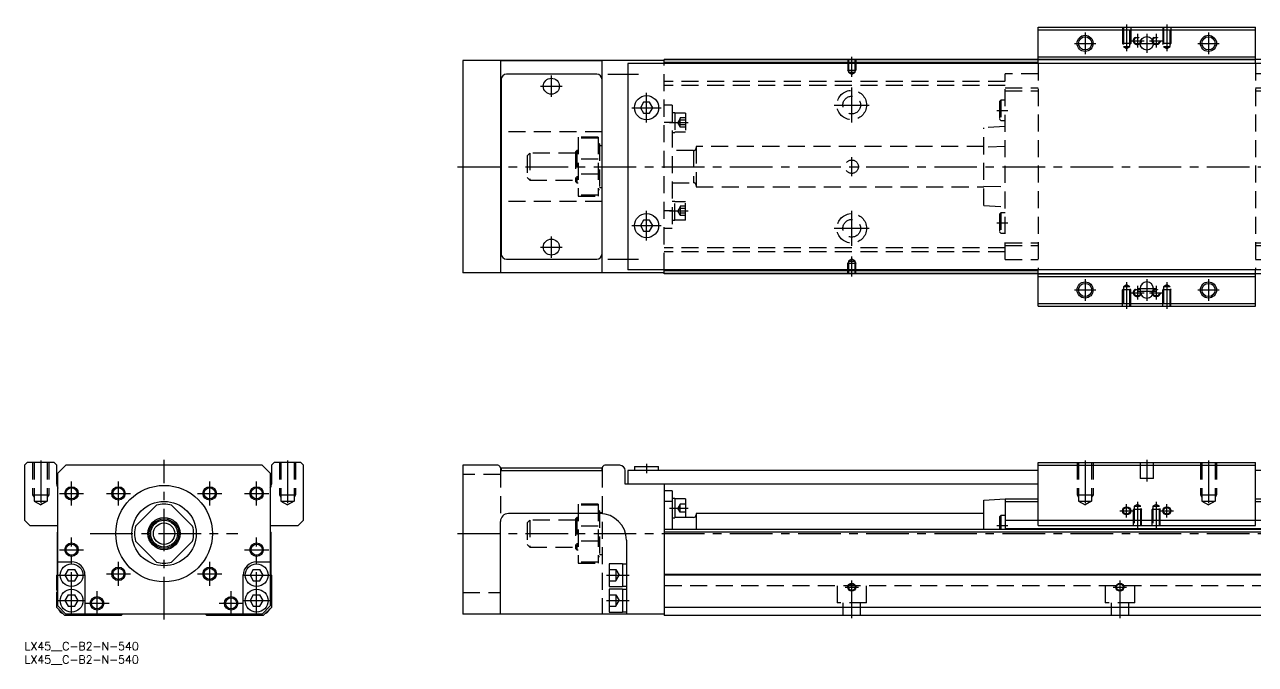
# Model space of a CAD drawing. Extents: x 0 to 973, y -8 to 230.
# Drawn here: x 0 to 458.9, y -8.3 to 230.4 of the extents above; entities that cross this region are included whole.
import ezdxf

# ---------------------------------------------------------------- set-up
doc = ezdxf.new("R2010")
doc.units = 0
doc.header["$LTSCALE"] = 0.5
doc.linetypes.add('CENTER', pattern=[50.8, 31.75, -6.35, 6.35, -6.35])
doc.linetypes.add('DASHED', pattern=[19.05, 12.7, -6.35])
for name, color, linetype in [('MSM_CENTER', 1, 'CENTER'), ('MSM_CONTINUOUS', 7, 'CONTINUOUS'), ('MSM_DASHED', 4, 'DASHED'), ('MSM_NARROW', 5, 'CONTINUOUS'), ('MSM_PART_NUMBER', 7, 'CONTINUOUS')]:
    doc.layers.add(name, color=color, linetype=linetype)
doc.styles.get("Standard").update_dxf_attribs({"font": 'txt.shx', "height": 3, "bigfont": 'bigfont.shx'})

# ---------------------------------------------------------------- blocks, each defined once
blk = doc.blocks.new('*U3')
at = {"layer": 'MSM_PART_NUMBER'}
blk.add_text('LX45__C-B2-N-540', height=3, dxfattribs=at).set_placement((0, -3))
blk = doc.blocks.new('*U4')
at = {"layer": 'MSM_PART_NUMBER'}
blk.add_text('LX45__C-B2-N-540', height=3, dxfattribs=at).set_placement((0, -8))

msp = doc.modelspace()

# ---------------------------------------------------------------- linework, layer by layer
at = {"layer": 'MSM_CENTER'}
for p, q in [((410.9, 230.38), (410.9, 220.47)), ((425.9, 230.38), (425.9, 220.47)), ((395.4, 227.38), (395.4, 219.38)), ((414.9, 226.88), (414.9, 221.88)), ((418.4, 226.88), (418.4, 219.88)), ((421.9, 226.88), (421.9, 221.88)), ((441.4, 227.38), (441.4, 219.38)), ((391.4, 223.38), (399.4, 223.38)), ((412.4, 224.38), (417.4, 224.38)), ((414.9, 223.38), (421.9, 223.38)), ((419.4, 224.38), (424.4, 224.38)), ((437.4, 223.38), (445.4, 223.38)), ((308.4, 210.87), (308.4, 218.38)), ((196.4, 203.38), (196.4, 211.38)), ((217.4, 211.88), (228.9, 211.88)), ((192.4, 207.38), (200.4, 207.38)), ((308.4, 193.88), (308.4, 206.88)), ((231.9, 193.88), (231.9, 204.88)), ((226.4, 199.38), (237.4, 199.38)), ((301.9, 200.38), (314.9, 200.38)), ((362.5, 198.38), (366.6, 198.38)), ((240.4, 193.83), (247.4, 193.83)), ((308.4, 173.88), (308.4, 180.88)), ((161.4, 177.38), (792.4, 177.38)), ((231.9, 149.88), (231.9, 160.88)), ((240.4, 160.92), (247.4, 160.92)), ((308.4, 147.88), (308.4, 160.88)), ((362.5, 156.38), (366.6, 156.38)), ((226.4, 155.38), (237.4, 155.38)), ((301.9, 154.38), (314.9, 154.38)), ((192.4, 147.38), (200.4, 147.38)), ((196.4, 143.38), (196.4, 151.38)), ((217.4, 142.88), (228.9, 142.88)), ((308.4, 136.38), (308.4, 143.89)), ((395.4, 135.38), (395.4, 127.38)), ((410.9, 134.29), (410.9, 124.38)), ((418.4, 135.38), (418.4, 127.38)), ((425.9, 134.29), (425.9, 124.38)), ((441.4, 135.38), (441.4, 127.38)), ((391.4, 131.38), (399.4, 131.38)), ((412.4, 130.38), (417.4, 130.38)), ((414.9, 132.88), (414.9, 127.88)), ((414.9, 131.88), (421.9, 131.88)), ((414.9, 130.88), (421.9, 130.88)), ((419.4, 130.38), (424.4, 130.38)), ((421.9, 132.88), (421.9, 127.88)), ((437.4, 131.38), (445.4, 131.38)), ((6, 67.76), (6, 50.18)), ((52, 8.5), (52, 68)), ((98, 67.76), (98, 50.18)), ((196.4, 65.11), (196.4, 64.99)), ((231.9, 66.5), (231.9, 63)), ((395.4, 67.76), (395.4, 50.18)), ((418.4, 68), (418.4, 60)), ((441.4, 67.76), (441.4, 50.18)), ((17.5, 51), (17.5, 60)), ((35, 51), (35, 60)), ((69, 51), (69, 60)), ((86.5, 51), (86.5, 60)), ((13, 55.5), (22, 55.5)), ((30.5, 55.5), (39.5, 55.5)), ((64.5, 55.5), (73.5, 55.5)), ((82, 55.5), (91, 55.5)), ((410.9, 46.5), (410.9, 51.5)), ((414.9, 52.41), (414.9, 42.5)), ((421.9, 52.41), (421.9, 42.5)), ((425.9, 46.5), (425.9, 51.5)), ((240.4, 50), (247.4, 50)), ((408.4, 49), (413.4, 49)), ((423.4, 49), (428.4, 49)), ((362.5, 43.5), (366.6, 43.5)), ((17.5, 10.25), (17.5, 39)), ((24.5, 40.5), (79.5, 40.5)), ((86.5, 10.25), (86.5, 39)), ((161.4, 40.5), (792.4, 40.5)), ((13, 34.5), (22, 34.5)), ((82, 34.5), (91, 34.5)), ((35, 21), (35, 30)), ((69, 21), (69, 30)), ((12.25, 25), (22.75, 25)), ((30.5, 25.5), (39.5, 25.5)), ((64.5, 25.5), (73.5, 25.5)), ((81.25, 25), (91.75, 25)), ((216.9, 25), (225.4, 25)), ((308.4, 9), (308.4, 23)), ((408.4, 23), (408.4, 9)), ((27, 10), (27, 19)), ((77, 10), (77, 19)), ((305.9, 20.5), (310.9, 20.5)), ((405.9, 20.5), (410.9, 20.5)), ((12.25, 15.5), (22.75, 15.5)), ((22.5, 14.5), (31.5, 14.5)), ((72.5, 14.5), (81.5, 14.5)), ((81.25, 15.5), (91.75, 15.5)), ((216.9, 15.5), (225.4, 15.5))]:
    msp.add_line(p, q, dxfattribs=at)
at = {"layer": 'MSM_CONTINUOUS'}
for p, q in [((377.9, 215.88), (377.9, 229.38)), ((377.9, 229.38), (458.9, 229.38)), ((377.9, 228.38), (458.9, 228.38)), ((458.9, 215.88), (458.9, 229.38)), ((163.4, 216.98), (163.4, 137.78)), ((238.4, 216.98), (163.4, 216.98)), ((177.4, 216.8), (177.4, 137.95)), ((215.4, 216.8), (177.4, 216.8)), ((215.4, 137.95), (215.4, 216.8)), ((224.9, 215.88), (224.9, 138.88)), ((789.9, 215.88), (224.9, 215.88)), ((238.4, 215.88), (238.4, 217.38)), ((778.4, 217.38), (238.4, 217.38)), ((377.9, 217.18), (238.4, 217.18)), ((377.9, 216.18), (238.4, 216.18)), ((377.9, 218.38), (458.9, 218.38)), ((377.9, 217.38), (458.9, 217.38)), ((213.3, 211.88), (179.7, 211.88)), ((177.7, 207.48), (177.4, 207.48)), ((177.7, 209.88), (177.7, 144.88)), ((215.3, 144.88), (215.3, 209.88)), ((177.7, 202.98), (177.4, 202.98)), ((230.74, 201.38), (229.59, 199.38)), ((229.59, 199.38), (230.74, 197.38)), ((233.05, 201.38), (230.74, 201.38)), ((230.74, 197.38), (233.05, 197.38)), ((234.2, 199.38), (233.05, 201.38)), ((233.05, 197.38), (234.2, 199.38)), ((177.7, 190.38), (177.4, 190.38)), ((215.4, 190.38), (215.3, 190.38)), ((215.4, 185.13), (215.3, 185.13)), ((215.3, 169.63), (215.4, 169.63)), ((177.7, 164.38), (177.4, 164.38)), ((215.4, 164.38), (215.3, 164.38)), ((230.74, 157.38), (229.59, 155.38)), ((233.05, 157.38), (230.74, 157.38)), ((234.2, 155.38), (233.05, 157.38)), ((177.7, 151.78), (177.4, 151.78)), ((215.4, 151.78), (215.3, 151.78)), ((229.59, 155.38), (230.74, 153.38)), ((230.74, 153.38), (233.05, 153.38)), ((233.05, 153.38), (234.2, 155.38)), ((177.4, 147.28), (177.7, 147.28)), ((179.7, 142.88), (213.3, 142.88)), ((238.4, 137.78), (163.4, 137.78)), ((177.4, 137.95), (215.4, 137.95)), ((789.9, 138.88), (224.9, 138.88)), ((238.4, 137.38), (238.4, 138.88)), ((377.9, 138.58), (238.4, 138.58)), ((377.9, 125.38), (377.9, 138.88)), ((458.9, 125.38), (458.9, 138.88)), ((377.9, 137.58), (238.4, 137.58)), ((778.4, 137.38), (238.4, 137.38)), ((377.9, 137.38), (458.9, 137.38)), ((377.9, 136.38), (458.9, 136.38)), ((415.9, 131.88), (415.9, 130.88)), ((420.9, 130.88), (420.9, 131.88)), ((377.9, 126.38), (458.9, 126.38)), ((377.9, 125.38), (458.9, 125.38)), ((1, 67), (0, 66)), ((0, 66), (0, 45.5)), ((11, 67), (1, 67)), ((12, 66), (11, 67)), ((12, 59), (12, 66)), ((15.4, 66), (12.4, 63)), ((88.6, 66), (15.4, 66)), ((91.6, 63), (88.6, 66)), ((93, 67), (92, 66)), ((92, 66), (92, 59)), ((103, 67), (93, 67)), ((104, 66), (103, 67)), ((104, 45.5), (104, 66)), ((163.4, 66), (163.4, 10.5)), ((176.4, 66), (163.4, 66)), ((177.4, 65), (177.4, 64)), ((177.7, 65), (215.3, 65)), ((177.7, 65), (177.7, 64)), ((193.4, 65.1), (199.4, 65.1)), ((193.4, 65.1), (193.4, 65)), ((199.4, 65), (199.4, 65.1)), ((215.3, 65), (215.3, 64)), ((215.4, 64), (215.4, 65)), ((221.9, 66), (216.4, 66)), ((227.4, 65.5), (227.4, 64)), ((227.4, 65.5), (236.4, 65.5)), ((236.4, 64), (236.4, 65.5)), ((377.9, 67), (458.9, 67)), ((377.9, 43.5), (377.9, 67)), ((377.9, 66), (458.9, 66)), ((458.9, 43.5), (458.9, 67)), ((12.4, 13.5), (12.4, 63)), ((91.6, 63), (91.6, 13.5)), ((177.4, 64), (215.4, 64)), ((223.9, 59), (223.9, 64)), ((224.9, 64), (224.9, 59)), ((377.9, 64), (224.9, 64)), ((557.9, 64), (458.9, 64)), ((377.9, 59), (223.9, 59)), ((238.4, 59), (238.4, 10)), ((241.4, 56.5), (238.4, 56.5)), ((241.4, 56.5), (241.4, 42)), ((41.36, 43.3), (49.2, 51.14)), ((54.8, 51.14), (62.64, 43.3)), ((241.4, 52.5), (238.4, 52.5)), ((242.4, 53.65), (241.4, 53.65)), ((242.4, 53.65), (242.4, 46.35)), ((246.4, 53.5), (242.4, 53.5)), ((246.4, 53.5), (246.4, 46.5)), ((357.6, 53), (365.6, 53.5)), ((357.6, 42), (357.6, 53)), ((365.6, 53.5), (377.9, 53.5)), ((365.6, 53.5), (365.6, 42)), ((365.6, 52.5), (377.9, 52.5)), ((458.9, 53.5), (471.2, 53.5)), ((458.9, 52.5), (471.2, 52.5)), ((214.4, 48), (180.4, 48)), ((241.4, 46.35), (242.4, 46.35)), ((249.4, 46.5), (242.4, 46.5)), ((250.4, 48), (250.4, 42)), ((357.6, 48), (250.4, 48)), ((364, 47.3), (363.5, 46.8)), ((363.5, 46.8), (363.5, 42)), ((365.6, 47.3), (364, 47.3)), ((364, 47.3), (364, 42)), ((0, 45.5), (2, 43.5)), ((2, 43.5), (12.4, 43.5)), ((91.6, 43.5), (102, 43.5)), ((102, 43.5), (104, 45.5)), ((177.4, 10.5), (177.4, 45)), ((778.4, 42), (238.4, 42)), ((365.6, 45.5), (471.2, 45.5)), ((365.6, 42.4), (471.2, 42.4)), ((377.9, 43.5), (458.9, 43.5)), ((12.2, 41), (12.4, 41.2)), ((12.2, 25.2), (12.2, 41)), ((49.2, 29.86), (41.36, 37.7)), ((62.64, 37.7), (54.8, 29.86)), ((91.6, 41.2), (91.8, 41)), ((91.8, 41), (91.8, 25.2)), ((224.4, 38), (224.4, 10.5)), ((778.4, 41), (238.4, 41)), ((12.4, 30), (17.5, 30)), ((86.5, 30), (91.6, 30)), ((222.9, 29.25), (217.9, 29.25)), ((217.9, 29.25), (217.9, 20.75)), ((222.9, 29.25), (222.9, 20.75)), ((224.4, 29.15), (222.9, 29.15)), ((12, 25), (12.2, 25.2)), ((12, 19.4), (12, 25)), ((16.27, 27.12), (15.05, 25)), ((15.05, 25), (16.27, 22.88)), ((16.27, 27.12), (18.73, 27.12)), ((19.95, 25), (18.73, 27.12)), ((18.73, 22.88), (19.95, 25)), ((22.5, 25), (22.5, 10.5)), ((81.5, 10.5), (81.5, 25)), ((85.27, 27.12), (84.05, 25)), ((84.05, 25), (85.27, 22.88)), ((85.27, 27.12), (87.73, 27.12)), ((88.95, 25), (87.73, 27.12)), ((87.73, 22.88), (88.95, 25)), ((91.8, 25.2), (92, 25)), ((92, 25), (92, 13)), ((778.4, 25.2), (238.4, 25.2)), ((778.4, 25), (238.4, 25)), ((12, 13), (12, 18.6)), ((16.27, 22.88), (18.73, 22.88)), ((85.27, 22.88), (87.73, 22.88)), ((217.9, 20.75), (222.9, 20.75)), ((222.9, 19.75), (217.9, 19.75)), ((217.9, 19.75), (217.9, 11.25)), ((222.9, 20.85), (224.4, 20.85)), ((222.9, 19.75), (222.9, 11.25)), ((224.4, 19.65), (222.9, 19.65)), ((16.27, 17.62), (15.05, 15.5)), ((15.05, 15.5), (16.27, 13.38)), ((16.27, 17.62), (18.73, 17.62)), ((19.95, 15.5), (18.73, 17.62)), ((18.73, 13.38), (19.95, 15.5)), ((85.27, 17.62), (84.05, 15.5)), ((84.05, 15.5), (85.27, 13.38)), ((85.27, 17.62), (87.73, 17.62)), ((88.95, 15.5), (87.73, 17.62)), ((87.73, 13.38), (88.95, 15.5)), ((15, 10), (12, 13)), ((15.4, 10.5), (12.4, 13.5)), ((36, 10), (15, 10)), ((88.6, 10.5), (15.4, 10.5)), ((16.27, 13.38), (18.73, 13.38)), ((36.5, 10.5), (36, 10)), ((68, 10), (67.5, 10.5)), ((89, 10), (68, 10)), ((85.27, 13.38), (87.73, 13.38)), ((91.6, 13.5), (88.6, 10.5)), ((92, 13), (89, 10)), ((238.4, 10.5), (163.4, 10.5)), ((217.9, 11.25), (222.9, 11.25)), ((222.9, 11.35), (224.4, 11.35)), ((778.4, 13), (238.4, 13)), ((778.4, 10), (238.4, 10))]:
    msp.add_line(p, q, dxfattribs=at)
for centre, radius in [((395.4, 223.38), 2.46), ((418.4, 223.38), 2.5), ((441.4, 223.38), 2.46), ((196.4, 207.38), 3), ((231.9, 199.38), 4.5), ((231.9, 155.38), 4.5), ((196.4, 147.38), 3), ((395.4, 131.38), 2.46), ((441.4, 131.38), 2.46), ((17.5, 55.5), 2.07), ((35, 55.5), 2.07), ((52, 40.5), 18), ((69, 55.5), 2.07), ((86.5, 55.5), 2.07), ((52, 40.5), 12), ((52, 40.5), 6), ((52, 40.5), 5.5), ((410.9, 49), 1.23), ((425.9, 49), 1.23), ((52, 40.5), 5), ((52, 40.5), 4), ((17.5, 34.5), 2.07), ((86.5, 34.5), 2.07), ((17.5, 25), 4.25), ((35, 25.5), 2.07), ((69, 25.5), 2.07), ((86.5, 25), 4.25), ((17.5, 15.5), 4.25), ((86.5, 15.5), 4.25), ((308.4, 20.5), 1.23), ((408.4, 20.5), 1.23), ((27, 14.5), 2.07), ((77, 14.5), 2.07)]:
    msp.add_circle(centre, radius, dxfattribs=at)
for centre, radius, start, end in [((179.7, 209.88), 2, 90, 180), ((213.3, 209.88), 2, 0, 90), ((179.7, 144.88), 2, 180, 270), ((213.3, 144.88), 2, 270, 0), ((418.4, 131.88), 2.5, 0, 180), ((418.4, 130.88), 2.5, 180, 0), ((176.4, 65), 1, 0, 90), ((216.4, 65), 1, 90.3138, 180), ((221.87, 63.97), 2.03, 0.8442, 89.1558), ((15, 59), 3, 180, 209.9252), ((89, 59), 3, 330.0724, 0), ((52, 40.5), 11, 75.2726, 104.7274), ((180.4, 45), 3, 90, 180), ((214.4, 38), 10, 0, 90), ((249.4, 47.5), 1, 270, 0), ((52, 40.5), 11, 165.2726, 194.7274), ((52, 40.5), 11, 345.2726, 14.7274), ((17.5, 25), 5, 0, 90), ((52, 40.5), 11, 255.2726, 284.7274), ((86.5, 25), 5, 90, 180), ((11.7, 19), 0.5, 306.8699, 53.1301), ((15.4, 13.5), 3, 201.8151, 248.1849), ((88.6, 13.5), 3, 291.8137, 338.1863)]:
    msp.add_arc(centre, radius, start, end, dxfattribs=at)
at = {"layer": 'MSM_DASHED'}
for p, q in [((409.4, 229.38), (409.4, 223.38)), ((409.67, 229.38), (409.67, 222.18)), ((412.13, 222.18), (412.13, 229.38)), ((412.4, 229.38), (412.4, 223.38)), ((424.4, 229.38), (424.4, 223.38)), ((424.67, 229.38), (424.67, 222.18)), ((427.13, 222.18), (427.13, 229.38)), ((427.4, 229.38), (427.4, 223.38)), ((412.4, 223.38), (409.4, 223.38)), ((409.67, 222.91), (409.4, 223.38)), ((409.67, 222.18), (412.13, 222.18)), ((409.67, 222.18), (410.9, 221.47)), ((410.9, 221.47), (412.13, 222.18)), ((412.13, 222.91), (412.4, 223.38)), ((427.4, 223.38), (424.4, 223.38)), ((424.67, 222.91), (424.4, 223.38)), ((424.67, 222.18), (427.13, 222.18)), ((424.67, 222.18), (425.9, 221.47)), ((425.9, 221.47), (427.13, 222.18)), ((427.13, 222.91), (427.4, 223.38)), ((177.4, 216.8), (177.4, 216.98)), ((238.4, 138.88), (238.4, 215.88)), ((306.9, 217.38), (306.9, 213.38)), ((307.17, 217.38), (307.17, 212.58)), ((309.63, 212.58), (309.63, 217.38)), ((309.9, 217.38), (309.9, 213.38)), ((458.9, 217.38), (377.9, 217.38)), ((377.9, 215.88), (377.9, 138.88)), ((458.9, 215.88), (458.9, 138.88)), ((306.9, 213.38), (309.9, 213.38)), ((307.17, 212.91), (306.9, 213.38)), ((307.17, 212.58), (308.4, 211.87)), ((307.17, 212.58), (309.63, 212.58)), ((308.4, 211.87), (309.63, 212.58)), ((309.63, 212.91), (309.9, 213.38)), ((377.9, 211.98), (365.6, 211.98)), ((365.6, 142.78), (365.6, 211.98)), ((471.2, 211.98), (458.9, 211.98)), ((365.6, 209.13), (238.4, 209.13)), ((365.6, 207.63), (238.4, 207.63)), ((365.6, 206.73), (377.9, 206.73)), ((458.9, 206.73), (471.2, 206.73)), ((364, 202.18), (363.5, 201.68)), ((365.6, 202.18), (364, 202.18)), ((364, 202.18), (364, 194.58)), ((365.6, 205.73), (377.9, 205.73)), ((458.9, 205.73), (471.2, 205.73)), ((241.4, 200.38), (238.4, 200.38)), ((241.4, 200.38), (241.4, 154.38)), ((242.4, 197.48), (241.4, 197.48)), ((242.4, 197.48), (242.4, 190.18)), ((246.4, 197.33), (242.4, 197.33)), ((246.4, 197.33), (246.4, 190.33)), ((363.5, 201.68), (363.5, 195.08)), ((241.4, 193.9), (238.4, 193.9)), ((244.4, 195.33), (243.53, 193.83)), ((244.4, 192.33), (243.53, 193.83)), ((244.4, 192.1), (244.4, 195.56)), ((246.4, 195.56), (244.4, 195.56)), ((246.4, 194.7), (244.4, 194.7)), ((246.4, 192.96), (244.4, 192.96)), ((363.5, 195.08), (364, 194.58)), ((364, 194.58), (365.6, 194.58)), ((215.3, 190.38), (177.7, 190.38)), ((206.4, 188.38), (206.4, 166.38)), ((213.9, 188.38), (206.4, 188.38)), ((213.9, 188.38), (213.9, 166.38)), ((241.4, 190.18), (242.4, 190.18)), ((242.4, 190.33), (246.4, 190.33)), ((246.4, 192.1), (244.4, 192.1)), ((365.6, 192.38), (357.6, 191.82)), ((357.6, 162.93), (357.6, 191.82)), ((213.9, 188.01), (206.4, 188.01)), ((214.4, 185.88), (213.9, 185.88)), ((214.4, 185.88), (214.4, 168.88)), ((215.3, 185.13), (214.4, 185.13)), ((250.4, 184.88), (250.4, 169.88)), ((357.6, 184.88), (250.4, 184.88)), ((365.6, 184.86), (357.6, 184.61)), ((188.4, 182.38), (187.4, 181.38)), ((187.4, 181.38), (187.4, 173.38)), ((188.4, 182.38), (188.4, 172.38)), ((205.4, 182.38), (188.4, 182.38)), ((205.9, 183.38), (205.4, 182.88)), ((205.4, 182.88), (205.4, 171.88)), ((205.9, 183.38), (205.9, 171.38)), ((206.4, 183.38), (205.9, 183.38)), ((213.9, 180.17), (206.4, 180.17)), ((249.4, 183.38), (241.4, 183.38)), ((249.4, 183.38), (249.4, 171.38)), ((213.9, 174.58), (206.4, 174.58)), ((187.4, 173.38), (188.4, 172.38)), ((188.4, 172.38), (205.4, 172.38)), ((205.4, 171.88), (205.9, 171.38)), ((205.9, 171.38), (206.4, 171.38)), ((241.4, 171.38), (249.4, 171.38)), ((250.4, 169.88), (357.6, 169.88)), ((357.6, 170.14), (365.6, 169.89)), ((213.9, 166.74), (206.4, 166.74)), ((206.4, 166.38), (213.9, 166.38)), ((213.9, 168.88), (214.4, 168.88)), ((214.4, 169.63), (215.3, 169.63)), ((215.3, 164.38), (177.7, 164.38)), ((241.4, 160.85), (238.4, 160.85)), ((241.4, 164.57), (242.4, 164.57)), ((242.4, 157.27), (242.4, 164.57)), ((242.4, 164.42), (246.4, 164.42)), ((244.4, 162.42), (243.53, 160.92)), ((244.4, 159.42), (243.53, 160.92)), ((244.4, 162.65), (244.4, 159.19)), ((246.4, 162.65), (244.4, 162.65)), ((246.4, 161.79), (244.4, 161.79)), ((246.4, 157.42), (246.4, 164.42)), ((357.6, 162.93), (365.6, 162.38)), ((242.4, 157.27), (241.4, 157.27)), ((246.4, 157.42), (242.4, 157.42)), ((246.4, 160.05), (244.4, 160.05)), ((246.4, 159.19), (244.4, 159.19)), ((364, 160.18), (363.5, 159.68)), ((363.5, 159.68), (363.5, 153.08)), ((365.6, 160.18), (364, 160.18)), ((364, 160.18), (364, 152.58)), ((238.4, 154.38), (241.4, 154.38)), ((363.5, 153.08), (364, 152.58)), ((364, 152.58), (365.6, 152.58)), ((365.6, 147.13), (238.4, 147.13)), ((365.6, 149.03), (377.9, 149.03)), ((365.6, 148.03), (377.9, 148.03)), ((458.9, 149.03), (471.2, 149.03)), ((458.9, 148.03), (471.2, 148.03)), ((365.6, 145.63), (238.4, 145.63)), ((308.4, 142.89), (307.17, 142.18)), ((309.63, 142.18), (308.4, 142.89)), ((365.6, 142.78), (377.9, 142.78)), ((458.9, 142.78), (471.2, 142.78)), ((177.4, 137.95), (177.4, 137.78)), ((307.17, 141.84), (306.9, 141.38)), ((306.9, 137.38), (306.9, 141.38)), ((306.9, 141.38), (309.9, 141.38)), ((307.17, 142.18), (307.17, 137.38)), ((307.17, 142.18), (309.63, 142.18)), ((309.63, 137.38), (309.63, 142.18)), ((309.63, 141.84), (309.9, 141.38)), ((309.9, 137.38), (309.9, 141.38)), ((458.9, 137.38), (377.9, 137.38)), ((410.9, 133.29), (409.67, 132.58)), ((412.13, 132.58), (410.9, 133.29)), ((425.9, 133.29), (424.67, 132.58)), ((427.13, 132.58), (425.9, 133.29)), ((409.67, 131.84), (409.4, 131.38)), ((409.4, 125.38), (409.4, 131.38)), ((412.4, 131.38), (409.4, 131.38)), ((409.67, 132.58), (409.67, 125.38)), ((412.13, 132.58), (409.67, 132.58)), ((412.13, 125.38), (412.13, 132.58)), ((412.13, 131.84), (412.4, 131.38)), ((412.4, 125.38), (412.4, 131.38)), ((424.67, 131.84), (424.4, 131.38)), ((424.4, 125.38), (424.4, 131.38)), ((427.4, 131.38), (424.4, 131.38)), ((424.67, 132.58), (424.67, 125.38)), ((427.13, 132.58), (424.67, 132.58)), ((427.13, 125.38), (427.13, 132.58)), ((427.13, 131.84), (427.4, 131.38)), ((427.4, 125.38), (427.4, 131.38)), ((3, 67), (3, 55)), ((3.54, 67), (3.54, 52.6)), ((8.46, 67), (8.46, 52.6)), ((9, 67), (9, 55)), ((95, 67), (95, 55)), ((95.54, 67), (95.54, 52.6)), ((100.46, 67), (100.46, 52.6)), ((101, 67), (101, 55)), ((392.4, 67), (392.4, 55)), ((392.94, 67), (392.94, 52.6)), ((397.85, 67), (397.85, 52.6)), ((398.4, 67), (398.4, 55)), ((415.9, 67), (415.9, 61)), ((420.9, 61), (420.9, 67)), ((438.4, 67), (438.4, 55)), ((438.94, 67), (438.94, 52.6)), ((443.85, 67), (443.85, 52.6)), ((444.4, 67), (444.4, 55)), ((177.4, 62.5), (163.4, 62.5)), ((177.4, 64), (177.4, 45)), ((215.4, 64), (215.4, 10.5)), ((420.9, 61), (415.9, 61)), ((3, 55), (9, 55)), ((3, 55), (3.54, 54.06)), ((3.54, 52.6), (8.46, 52.6)), ((3.54, 52.6), (6, 51.18)), ((8.46, 52.6), (6, 51.18)), ((9, 55), (8.46, 54.06)), ((95, 55), (101, 55)), ((95, 55), (95.54, 54.06)), ((95.54, 52.6), (100.46, 52.6)), ((95.54, 52.6), (98, 51.18)), ((100.46, 52.6), (98, 51.18)), ((101, 55), (100.46, 54.06)), ((206.4, 51.5), (206.4, 29.5)), ((213.9, 51.5), (206.4, 51.5)), ((213.9, 51.14), (206.4, 51.14)), ((213.9, 51.5), (213.9, 29.5)), ((244.4, 51.5), (243.53, 50)), ((244.4, 48.5), (244.4, 51.5)), ((246.4, 51.5), (244.4, 51.5)), ((392.4, 55), (398.4, 55)), ((392.4, 55), (392.94, 54.06)), ((392.94, 52.6), (397.85, 52.6)), ((392.94, 52.6), (395.4, 51.18)), ((397.85, 52.6), (395.4, 51.18)), ((398.4, 55), (397.85, 54.06)), ((414.9, 51.41), (413.67, 50.7)), ((413.67, 50.7), (413.67, 43.5)), ((413.67, 50.7), (416.13, 50.7)), ((416.13, 50.7), (414.9, 51.41)), ((416.13, 43.5), (416.13, 50.7)), ((421.9, 51.41), (420.67, 50.7)), ((420.67, 50.7), (420.67, 43.5)), ((420.67, 50.7), (423.13, 50.7)), ((423.13, 50.7), (421.9, 51.41)), ((423.13, 43.5), (423.13, 50.7)), ((438.4, 55), (444.4, 55)), ((438.4, 55), (438.94, 54.06)), ((438.94, 52.6), (443.85, 52.6)), ((438.94, 52.6), (441.4, 51.18)), ((443.85, 52.6), (441.4, 51.18)), ((444.4, 55), (443.85, 54.06)), ((205.9, 46.5), (205.4, 46)), ((205.4, 46), (205.4, 35)), ((205.9, 46.5), (205.9, 34.5)), ((206.4, 46.5), (205.9, 46.5)), ((214.4, 49), (213.9, 49)), ((214.4, 49), (214.4, 32)), ((215.4, 48.25), (214.4, 48.25)), ((244.4, 48.5), (243.53, 50)), ((244.4, 50), (246.4, 50)), ((246.4, 48.5), (244.4, 48.5)), ((413.67, 49.97), (413.4, 49.5)), ((416.4, 49.5), (413.4, 49.5)), ((413.4, 43.5), (413.4, 49.5)), ((416.13, 49.97), (416.4, 49.5)), ((416.4, 43.5), (416.4, 49.5)), ((420.67, 49.97), (420.4, 49.5)), ((423.4, 49.5), (420.4, 49.5)), ((420.4, 43.5), (420.4, 49.5)), ((423.13, 49.97), (423.4, 49.5)), ((423.4, 43.5), (423.4, 49.5)), ((188.4, 45.5), (187.4, 44.5)), ((187.4, 44.5), (187.4, 36.5)), ((188.4, 45.5), (188.4, 35.5)), ((205.4, 45.5), (188.4, 45.5)), ((213.9, 43.3), (206.4, 43.3)), ((213.9, 37.7), (206.4, 37.7)), ((187.4, 36.5), (188.4, 35.5)), ((188.4, 35.5), (205.4, 35.5)), ((205.4, 35), (205.9, 34.5)), ((205.9, 34.5), (206.4, 34.5)), ((214.4, 32.75), (215.4, 32.75)), ((213.9, 29.86), (206.4, 29.86)), ((206.4, 29.5), (213.9, 29.5)), ((213.9, 32), (214.4, 32)), ((217.9, 27.12), (220.4, 27.12)), ((217.9, 25), (220.4, 25)), ((220.4, 27.12), (220.4, 22.88)), ((220.4, 27.12), (221.62, 25)), ((220.4, 22.88), (221.62, 25)), ((163.4, 18.5), (177.4, 18.5)), ((217.9, 22.88), (220.4, 22.88)), ((778.4, 21), (238.4, 21)), ((302.9, 21), (302.9, 14.7)), ((313.9, 14.7), (313.9, 21)), ((402.9, 21), (402.9, 14.7)), ((413.9, 14.7), (413.9, 21)), ((217.9, 17.62), (220.4, 17.62)), ((217.9, 15.5), (220.4, 15.5)), ((220.4, 17.62), (220.4, 13.38)), ((220.4, 17.62), (221.62, 15.5)), ((220.4, 13.38), (221.62, 15.5)), ((313.9, 14.7), (302.9, 14.7)), ((305.1, 14.7), (305.1, 10)), ((311.7, 10), (311.7, 14.7)), ((413.9, 14.7), (402.9, 14.7)), ((405.1, 14.7), (405.1, 10)), ((411.7, 10), (411.7, 14.7)), ((217.9, 13.38), (220.4, 13.38))]:
    msp.add_line(p, q, dxfattribs=at)
for centre, radius in [((414.9, 224.38), 1.5), ((414.9, 224.38), 1.23), ((421.9, 224.38), 1.5), ((421.9, 224.38), 1.23), ((308.4, 200.38), 5.5), ((308.4, 200.38), 3.3), ((308.4, 177.38), 2.5), ((308.4, 154.38), 5.5), ((308.4, 154.38), 3.3), ((414.9, 130.38), 1.5), ((414.9, 130.38), 1.23), ((421.9, 130.38), 1.5), ((421.9, 130.38), 1.23)]:
    msp.add_circle(centre, radius, dxfattribs=at)
for centre, start, end in [((249.4, 184.38), 270, 0), ((249.4, 170.38), 0, 90)]:
    msp.add_arc(centre, 1, start, end, dxfattribs=at)
at = {"layer": 'MSM_NARROW'}
for centre, radius in [((395.4, 223.38), 3), ((441.4, 223.38), 3), ((395.4, 131.38), 3), ((441.4, 131.38), 3), ((17.5, 55.5), 2.5), ((35, 55.5), 2.5), ((69, 55.5), 2.5), ((86.5, 55.5), 2.5), ((410.9, 49), 1.5), ((425.9, 49), 1.5), ((17.5, 34.5), 2.5), ((86.5, 34.5), 2.5), ((35, 25.5), 2.5), ((69, 25.5), 2.5), ((308.4, 20.5), 1.5), ((408.4, 20.5), 1.5), ((27, 14.5), 2.5), ((77, 14.5), 2.5)]:
    msp.add_circle(centre, radius, dxfattribs=at)

# ---------------------------------------------------------------- block references
at = {"layer": 'MSM_CONTINUOUS'}
for name in ['*U3', '*U4']:
    msp.add_blockref(name, (0, 0), dxfattribs=at)

doc.saveas('drawing.dxf')
